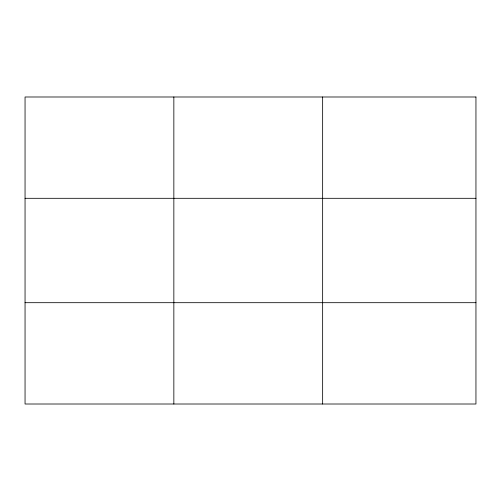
<?xml version="1.0" encoding="UTF-8"?>
<svg xmlns="http://www.w3.org/2000/svg" width="501" height="501" viewBox="0 0 501 501"><rect width="100%" height="100%" fill="white"/><g stroke="black" fill="none" stroke-linecap="round" stroke-linejoin="round"><path stroke-width="0.75" d="M173.847 404.006L173.847 96.994M322.644 404.006L322.644 96.994M25.05 198.308L475.95 198.308M25.05 302.692L475.95 302.692M475.95 96.994L475.95 404.006L25.05 404.006L25.05 96.994L475.95 96.994"/></g></svg>
